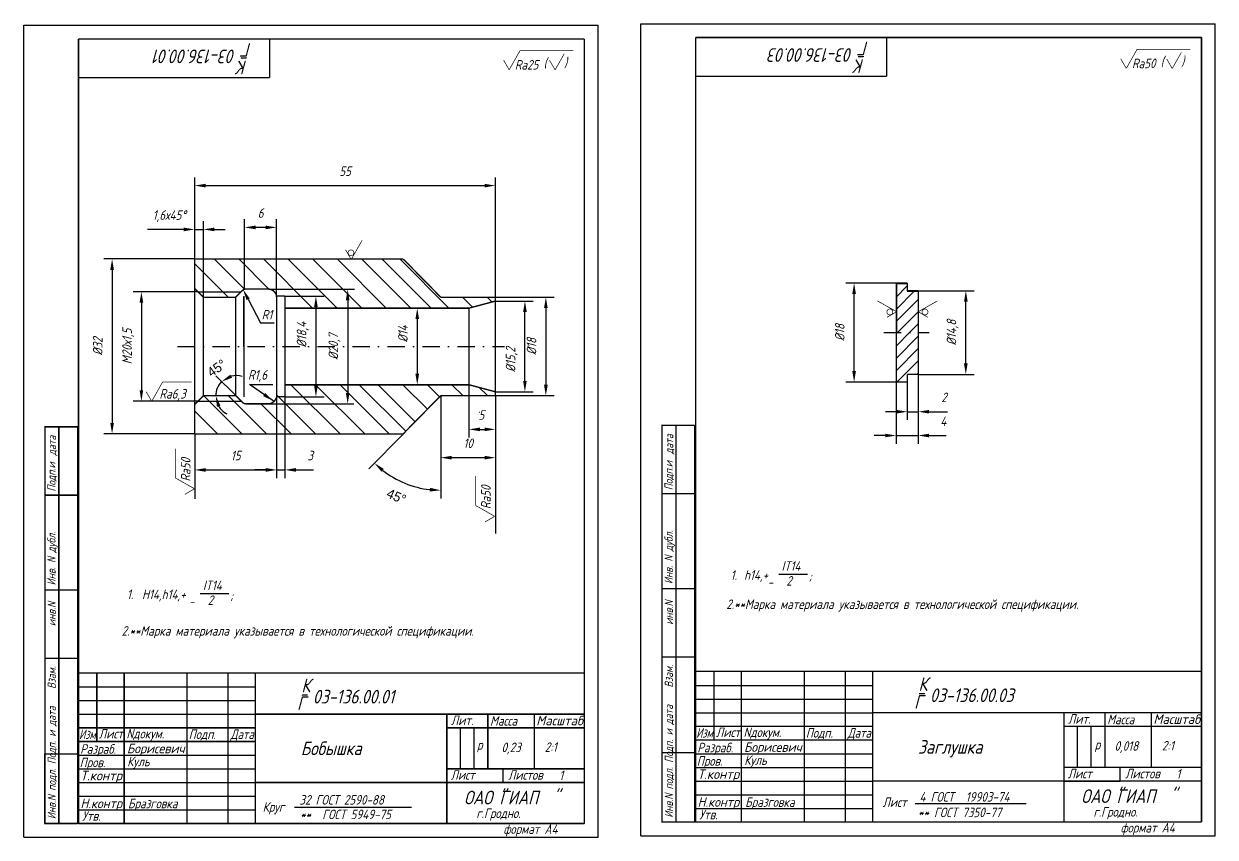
# Model space of a CAD drawing. Extents: x 998 to 2087, y 759 to 1353.
# Drawn here: x 1651.5 to 2087.2, y 759.2 to 1056.7 of the extents above; entities that cross this region are included whole.
import ezdxf
from ezdxf.enums import TextEntityAlignment as Align

# ---------------------------------------------------------------- set-up
doc = ezdxf.new("R2010")
doc.units = 0
doc.header["$LTSCALE"] = 0.5
doc.header["$MEASUREMENT"] = 0
doc.linetypes.add('DASHDOT', pattern=[25.4, 12.7, -6.35, 0, -6.35])
doc.layers.get('0').update_dxf_attribs({"linetype": 'CONTINUOUS'})
doc.layers.get('DEFPOINTS').update_dxf_attribs({"linetype": 'CONTINUOUS'})
doc.styles.add('ROMANC', font='ROMANC.shx', dxfattribs={"width": 0.8, "oblique": 15, "height": 3.5})
doc.dimstyles.get("Standard").update_dxf_attribs({"dimtxt": 0.18, "dimasz": 0.18, "dimexe": 0.18, "dimexo": 0.0625, "dimgap": 0.09, "dimtad": 0, "dimtih": 1, "dimtoh": 1, "dimdec": 4, "dimzin": 0, "dimtxsty": 'STANDARD', "dimcen": 0.09, "dimazin": 3, "dimtfac": 1, "dimtdec": 4, "dimtofl": 0, "dimtmove": 0, "dimatfit": 3, "dimtolj": 1, "dimtzin": 0})

# ---------------------------------------------------------------- blocks, each defined once
blk = doc.blocks.new('*X29')
at = {"color": 0}
for p, q in [((1789.36, 644.38), (1789.67, 644.69)), ((1789.36, 639.89), (1793.36, 643.89)), ((1789.36, 635.4), (1795.85, 641.89)), ((1789.36, 630.91), (1797.36, 638.91)), ((1789.74, 626.8), (1797.36, 634.42)), ((1794.23, 626.8), (1797.36, 629.93)), ((1789.36, 626.42), (1789.74, 626.8)), ((1789.36, 621.93), (1794.23, 626.8)), ((1789.36, 617.44), (1797.36, 625.44)), ((1789.36, 612.95), (1797.36, 620.95)), ((1789.59, 608.69), (1797.36, 616.46)), ((1796.88, 611.49), (1797.36, 611.97))]:
    blk.add_line(p, q, dxfattribs=at)
blk = doc.blocks.new('*D15')
at = {"color": 0, "linetype": 'BYBLOCK'}
for p, q in [((756.66, 982.33), (733.03, 982.33)), ((736.03, 978.33), (736.03, 946.33)), ((756.65, 942.33), (733.03, 942.33))]:
    blk.add_line(p, q, dxfattribs=at)
for points in [[(735.36, 978.33), (736.69, 978.33), (736.03, 982.33)], [(735.36, 946.33), (736.69, 946.33), (736.03, 942.33)]]:
    blk.add_solid(points, dxfattribs=at)
at = {"layer": 'DEFPOINTS', "color": 0, "linetype": 'BYBLOCK'}
for p in [(756.72, 982.33), (736.03, 942.33), (756.71, 942.33)]:
    blk.add_point(p, dxfattribs=at)
at = {"color": 0, "linetype": 'BYBLOCK', "style": 'ROMANC', "oblique": 15, "width": 0.8}
blk.add_text('М20х1,5', height=3.5, rotation=90, dxfattribs=at).set_placement((732.53, 962.33), align=Align.CENTER)
blk = doc.blocks.new('*D13')
at = {"color": 0, "linetype": 'BYBLOCK'}
for p, q in [((780.65, 981.12), (794.93, 981.12)), ((791.93, 977.12), (791.93, 948.32)), ((780.65, 944.32), (794.93, 944.32))]:
    blk.add_line(p, q, dxfattribs=at)
for points in [[(791.27, 977.12), (792.6, 977.12), (791.93, 981.12)], [(791.27, 948.32), (792.6, 948.32), (791.93, 944.32)]]:
    blk.add_solid(points, dxfattribs=at)
at = {"layer": 'DEFPOINTS', "color": 0, "linetype": 'BYBLOCK'}
for p in [(780.59, 981.12), (780.59, 944.32), (791.93, 944.32)]:
    blk.add_point(p, dxfattribs=at)
at = {"color": 0, "linetype": 'BYBLOCK', "style": 'ROMANC', "oblique": 15, "width": 0.8}
blk.add_text('%%c18,4', height=3.5, rotation=90, dxfattribs=at).set_placement((788.43, 967.03), align=Align.CENTER)
blk = doc.blocks.new('*D37')
at = {"color": 0, "linetype": 'BYBLOCK'}
for p, q in [((1824.04, 956.66), (1845.41, 956.66)), ((1842.41, 952.66), (1842.41, 924.66)), ((1824.04, 920.66), (1845.41, 920.66))]:
    blk.add_line(p, q, dxfattribs=at)
for points in [[(1841.74, 952.66), (1843.08, 952.66), (1842.41, 956.66)], [(1841.74, 924.66), (1843.08, 924.66), (1842.41, 920.66)]]:
    blk.add_solid(points, dxfattribs=at)
at = {"layer": 'DEFPOINTS', "color": 0, "linetype": 'BYBLOCK'}
for p in [(1823.98, 956.66), (1823.98, 920.66), (1842.41, 920.66)]:
    blk.add_point(p, dxfattribs=at)
at = {"color": 0, "linetype": 'BYBLOCK', "style": 'ROMANC', "oblique": 15, "width": 0.8}
blk.add_text('%%C18', height=3.5, rotation=90, dxfattribs=at).set_placement((1838.91, 938.66), align=Align.CENTER)
blk = doc.blocks.new('*D14')
at = {"color": 0, "linetype": 'BYBLOCK'}
for p, q in [((755.45, 994.33), (722.31, 994.33)), ((725.31, 990.33), (725.31, 934.33)), ((755.45, 930.33), (722.31, 930.33))]:
    blk.add_line(p, q, dxfattribs=at)
for points in [[(724.64, 990.33), (725.97, 990.33), (725.31, 994.33)], [(724.64, 934.33), (725.97, 934.33), (725.31, 930.33)]]:
    blk.add_solid(points, dxfattribs=at)
at = {"layer": 'DEFPOINTS', "color": 0, "linetype": 'BYBLOCK'}
for p in [(755.51, 994.33), (725.31, 930.33), (755.51, 930.33)]:
    blk.add_point(p, dxfattribs=at)
at = {"color": 0, "linetype": 'BYBLOCK', "style": 'ROMANC', "oblique": 15, "width": 0.8}
blk.add_text('%%c32', height=3.5, rotation=90, dxfattribs=at).set_placement((721.81, 962.33), align=Align.CENTER)
blk = doc.blocks.new('*D12')
at = {"color": 0, "linetype": 'BYBLOCK'}
for p, q in [((777.57, 944.26), (777.57, 914.57)), ((780.59, 944.26), (780.59, 914.57)), ((773.57, 917.57), (769.57, 917.57)), ((777.57, 917.57), (780.59, 917.57)), ((784.59, 917.57), (788.59, 917.57)), ((788.59, 917.57), (791.04, 917.57))]:
    blk.add_line(p, q, dxfattribs=at)
for points in [[(773.57, 918.23), (773.57, 916.9), (777.57, 917.57)], [(784.59, 918.23), (784.59, 916.9), (780.59, 917.57)]]:
    blk.add_solid(points, dxfattribs=at)
at = {"layer": 'DEFPOINTS', "color": 0, "linetype": 'BYBLOCK'}
for p in [(777.57, 944.32), (780.59, 944.32), (780.59, 917.57)]:
    blk.add_point(p, dxfattribs=at)
at = {"color": 0, "linetype": 'BYBLOCK', "style": 'ROMANC', "oblique": 15, "width": 0.8}
blk.add_text('3', height=3.5, dxfattribs=at).set_placement((789.86, 921.07), align=Align.CENTER)
blk = doc.blocks.new('*D44')
at = {"color": 0}
blk.add_line((1728.98, 920.66), (1721.7, 927.94), dxfattribs=at)
for start, end in [(135, 180), (71.8873, 103.4436), (211.5564, 243.1127)]:
    blk.add_arc((1729.02, 920.62), 7.36, start, end, dxfattribs=at)
for points in [[(1727.64, 927.19), (1726.99, 928.35), (1723.82, 925.82)], [(1722.11, 916.59), (1723.4, 916.95), (1721.67, 920.62)]]:
    blk.add_solid(points, dxfattribs=at)
at = {"layer": 'DEFPOINTS', "color": 0}
for p in [(1717.22, 920.62), (1721.92, 922.52), (1729.02, 920.62), (1729.02, 920.62), (1731.44, 918.2)]:
    blk.add_point(p, dxfattribs=at)
at = {"color": 0, "insert": (1722.02, 930.72), "char_height": 3.5, "attachment_point": 5, "rotation": 34.7246}
blk.add_mtext('\\A1;45°', dxfattribs=at)
blk = doc.blocks.new('*D34')
at = {"color": 0, "linetype": 'BYBLOCK'}
for p, q in [((1248.55, 601.73), (1248.55, 617.69)), ((1252.55, 614.69), (1354.55, 614.69)), ((1358.55, 605.93), (1358.55, 617.69))]:
    blk.add_line(p, q, dxfattribs=at)
for points in [[(1252.55, 615.36), (1252.55, 614.03), (1248.55, 614.69)], [(1354.55, 615.36), (1354.55, 614.03), (1358.55, 614.69)]]:
    blk.add_solid(points, dxfattribs=at)
at = {"layer": 'DEFPOINTS', "color": 0, "linetype": 'BYBLOCK'}
for p in [(1358.55, 614.69), (1358.55, 605.87), (1248.55, 601.66)]:
    blk.add_point(p, dxfattribs=at)
at = {"color": 0, "linetype": 'BYBLOCK', "style": 'ROMANC', "oblique": 15, "width": 0.8}
blk.add_text('55', height=3.5, dxfattribs=at).set_placement((1303.55, 618.19), align=Align.CENTER)
blk = doc.blocks.new('*D10')
at = {"color": 0, "linetype": 'BYBLOCK'}
for p, q in [((1111, 553), (1111, 566.74)), ((1114.2, 539), (1114.2, 566.74)), ((1107, 563.74), (1103, 563.74)), ((1111, 563.74), (1114.2, 563.74)), ((1118.2, 563.74), (1122.2, 563.74))]:
    blk.add_line(p, q, dxfattribs=at)
for points in [[(1107, 564.4), (1107, 563.07), (1111, 563.74)], [(1118.2, 564.4), (1118.2, 563.07), (1114.2, 563.74)]]:
    blk.add_solid(points, dxfattribs=at)
at = {"layer": 'DEFPOINTS', "color": 0, "linetype": 'BYBLOCK'}
for p in [(1114.2, 563.74), (1111, 552.94), (1114.2, 538.94)]:
    blk.add_point(p, dxfattribs=at)
at = {"color": 0, "linetype": 'BYBLOCK', "style": 'ROMANC', "oblique": 15, "width": 0.8}
blk.add_text('1,6х45%%d', height=3.5, dxfattribs=at).set_placement((1101.7, 567.24), align=Align.CENTER)
blk = doc.blocks.new('*D11')
at = {"color": 0, "linetype": 'BYBLOCK'}
for p, q in [((1155.25, 541.91), (1155.25, 567.54)), ((1166.98, 539.17), (1166.98, 567.54)), ((1162.98, 564.54), (1159.25, 564.54))]:
    blk.add_line(p, q, dxfattribs=at)
for points in [[(1159.25, 565.2), (1159.25, 563.87), (1155.25, 564.54)], [(1162.98, 565.2), (1162.98, 563.87), (1166.98, 564.54)]]:
    blk.add_solid(points, dxfattribs=at)
at = {"layer": 'DEFPOINTS', "color": 0, "linetype": 'BYBLOCK'}
for p in [(1155.25, 564.54), (1155.25, 541.85), (1166.98, 539.11)]:
    blk.add_point(p, dxfattribs=at)
at = {"color": 0, "linetype": 'BYBLOCK', "style": 'ROMANC', "oblique": 15, "width": 0.8}
blk.add_text('6', height=3.5, dxfattribs=at).set_placement((1161.11, 568.04), align=Align.CENTER)
blk = doc.blocks.new('*D30')
at = {"color": 0, "linetype": 'BYBLOCK'}
for p, q in [((1789.3, 644.91), (1770.92, 644.91)), ((1773.92, 612.69), (1773.92, 640.91)), ((1789.3, 608.69), (1770.92, 608.69))]:
    blk.add_line(p, q, dxfattribs=at)
for points in [[(1773.25, 640.91), (1774.58, 640.91), (1773.92, 644.91)], [(1773.25, 612.69), (1774.58, 612.69), (1773.92, 608.69)]]:
    blk.add_solid(points, dxfattribs=at)
at = {"layer": 'DEFPOINTS', "color": 0, "linetype": 'BYBLOCK'}
for p in [(1773.92, 644.91), (1789.36, 644.91), (1789.36, 608.69)]:
    blk.add_point(p, dxfattribs=at)
at = {"color": 0, "linetype": 'BYBLOCK', "style": 'ROMANC', "oblique": 15, "width": 0.8}
blk.add_text('%%C18', height=3.5, rotation=90, dxfattribs=at).set_placement((1770.42, 626.8), align=Align.CENTER)
blk = doc.blocks.new('*D32')
at = {"color": 0, "linetype": 'BYBLOCK'}
for p, q in [((1797.36, 611.91), (1797.36, 594.84)), ((1793.36, 608.63), (1793.36, 594.84)), ((1789.36, 597.84), (1785.36, 597.84)), ((1793.36, 597.84), (1797.36, 597.84)), ((1801.36, 597.84), (1805.36, 597.84)), ((1805.36, 597.84), (1808.08, 597.84))]:
    blk.add_line(p, q, dxfattribs=at)
for points in [[(1789.36, 598.51), (1789.36, 597.18), (1793.36, 597.84)], [(1801.36, 598.51), (1801.36, 597.18), (1797.36, 597.84)]]:
    blk.add_solid(points, dxfattribs=at)
at = {"layer": 'DEFPOINTS', "color": 0, "linetype": 'BYBLOCK'}
for p in [(1797.36, 611.97), (1793.36, 608.69), (1797.36, 597.84)]:
    blk.add_point(p, dxfattribs=at)
at = {"color": 0, "linetype": 'BYBLOCK', "style": 'ROMANC', "oblique": 15, "width": 0.8}
blk.add_text('2', height=3.5, dxfattribs=at).set_placement((1806.77, 601.34), align=Align.CENTER)
blk = doc.blocks.new('*D31')
at = {"color": 0, "linetype": 'BYBLOCK'}
for p, q in [((1797.36, 611.43), (1797.36, 586.14)), ((1789.3, 608.63), (1789.3, 586.14)), ((1785.3, 589.14), (1781.3, 589.14)), ((1789.3, 589.14), (1797.36, 589.14)), ((1801.36, 589.14), (1805.36, 589.14)), ((1805.36, 589.14), (1807.59, 589.14))]:
    blk.add_line(p, q, dxfattribs=at)
for points in [[(1785.3, 589.8), (1785.3, 588.47), (1789.3, 589.14)], [(1801.36, 589.8), (1801.36, 588.47), (1797.36, 589.14)]]:
    blk.add_solid(points, dxfattribs=at)
at = {"layer": 'DEFPOINTS', "color": 0, "linetype": 'BYBLOCK'}
for p in [(1797.36, 611.49), (1789.3, 608.69), (1797.36, 589.14)]:
    blk.add_point(p, dxfattribs=at)
at = {"color": 0, "linetype": 'BYBLOCK', "style": 'ROMANC', "oblique": 15, "width": 0.8}
blk.add_text('4', height=3.5, dxfattribs=at).set_placement((1806.52, 592.64), align=Align.CENTER)
blk = doc.blocks.new('*D45')
at = {"color": 0}
for p, q in [((1790.17, 906.62), (1777.61, 893.84)), ((1803.98, 892.4), (1803.98, 883.05))]:
    blk.add_line(p, q, dxfattribs=at)
blk.add_arc((1803.98, 920.66), 34.61, 232.1204, 263.375, dxfattribs=at)
for points in [[(1782.29, 892.84), (1783.16, 893.84), (1779.71, 895.98)], [(1800.02, 886.94), (1799.95, 885.61), (1803.98, 886.05)]]:
    blk.add_solid(points, dxfattribs=at)
at = {"layer": 'DEFPOINTS', "color": 0}
for p in [(1803.98, 920.66), (1803.98, 920.66), (1790.22, 906.66), (1803.98, 892.46), (1795.11, 887.2)]:
    blk.add_point(p, dxfattribs=at)
at = {"color": 0, "insert": (1787.74, 883.8), "char_height": 3.5, "attachment_point": 5, "rotation": 336.2354}
blk.add_mtext('\\A1;45%%d', dxfattribs=at)
blk = doc.blocks.new('*D39')
at = {"color": 0, "linetype": 'BYBLOCK'}
for p, q in [((1824.04, 955.26), (1837.76, 955.26)), ((1834.76, 926.06), (1834.76, 951.26)), ((1824.04, 922.06), (1837.76, 922.06))]:
    blk.add_line(p, q, dxfattribs=at)
for points in [[(1834.09, 951.26), (1835.42, 951.26), (1834.76, 955.26)], [(1834.09, 926.06), (1835.42, 926.06), (1834.76, 922.06)]]:
    blk.add_solid(points, dxfattribs=at)
at = {"layer": 'DEFPOINTS', "color": 0, "linetype": 'BYBLOCK'}
for p in [(1823.98, 955.26), (1834.76, 955.26), (1823.98, 922.06)]:
    blk.add_point(p, dxfattribs=at)
at = {"color": 0, "linetype": 'BYBLOCK', "style": 'ROMANC', "oblique": 15, "width": 0.8}
blk.add_text('%%c15,2', height=3.5, rotation=90, dxfattribs=at).set_placement((1831.26, 933.82), align=Align.CENTER)
blk = doc.blocks.new('*D41')
at = {"color": 0, "linetype": 'BYBLOCK'}
for p, q in [((1814.27, 924.6), (1814.27, 905.32)), ((1823.98, 920.6), (1823.98, 905.32)), ((1818.27, 908.32), (1819.98, 908.32))]:
    blk.add_line(p, q, dxfattribs=at)
for points in [[(1818.27, 908.99), (1818.27, 907.66), (1814.27, 908.32)], [(1819.98, 908.99), (1819.98, 907.66), (1823.98, 908.32)]]:
    blk.add_solid(points, dxfattribs=at)
at = {"layer": 'DEFPOINTS', "color": 0, "linetype": 'BYBLOCK'}
for p in [(1814.27, 924.66), (1823.98, 920.66), (1823.98, 908.32)]:
    blk.add_point(p, dxfattribs=at)
at = {"color": 0, "linetype": 'BYBLOCK', "style": 'ROMANC', "oblique": 15, "width": 0.8}
blk.add_text('5', height=3.5, dxfattribs=at).set_placement((1818.81, 911.82), align=Align.CENTER)

msp = doc.modelspace()

# ---------------------------------------------------------------- linework, layer by layer
for p, q in [((1651.49146, 759.15744), (1651.49146, 1056.15744)), ((1651.49146, 1056.15744), (1861.49146, 1056.15744)), ((1861.49146, 759.15744), (1861.49146, 1056.15744)), ((1877.19191, 759.66782), (1877.19191, 1056.66782)), ((1877.19191, 1056.66782), (2087.19191, 1056.66782)), ((2087.19191, 759.66782), (2087.19191, 1056.66782)), ((1671.49146, 1051.15744), (1671.49146, 1036.95744)), ((1897.19191, 1051.66782), (1897.19191, 1037.46782)), ((1823.97697, 956.66114), (1823.97697, 988.66475)), ((1705.97697, 981.46114), (1696.67697, 981.46114)), ((1715.17697, 958.66114), (1730.97697, 958.66114)), ((1741.14542, 959.63986), (1772.37823, 959.63986)), ((1970.59248, 961.62638), (1974.59248, 961.62638)), ((1970.59248, 961.62638), (1970.59248, 943.62638)), ((1974.59248, 961.62638), (1974.59248, 958.82638)), ((1974.59248, 958.82638), (1978.59248, 958.82638)), ((1978.59248, 958.82638), (1978.59248, 943.62638)), ((1731.97697, 938.66114), (1731.97697, 956.86114)), ((1733.53018, 955.91634), (1738.05511, 947.26114)), ((1738.05511, 947.26114), (1742.97697, 947.26114)), ((1742.97697, 947.26114), (1743.07697, 947.26114)), ((1731.97697, 938.66114), (1731.97697, 920.46114)), ((1733.97697, 924.76114), (1742.17697, 924.76114)), ((1742.98726, 918.54714), (1733.97697, 924.76114)), ((1742.17697, 924.76114), (1742.57697, 924.76114)), ((1715.17697, 918.66114), (1730.97697, 918.66114)), ((1740.77697, 917.66114), (1772.2366, 917.66114)), ((1823.97697, 892.46114), (1823.97697, 870.29069)), ((1927.55952, 855.36184), (1938.05078, 855.36184)), ((1659.19146, 849.65744), (1671.69146, 849.65744)), ((1884.89191, 850.16782), (1897.39191, 850.16782)), ((1715.94043, 848.28088), (1726.43169, 848.28088)), ((1659.19146, 824.65744), (1671.19146, 824.65744)), ((1884.89191, 825.16782), (1896.89191, 825.16782)), ((1671.19146, 819.25744), (1671.19146, 813.55744)), ((1896.89191, 819.76782), (1896.89191, 814.06782)), ((1671.19146, 814.15744), (1736.19146, 814.15744)), ((1896.89191, 814.66782), (1961.89191, 814.66782)), ((1671.19146, 809.15744), (1736.19146, 809.15744)), ((1896.89191, 809.66782), (1961.89191, 809.66782)), ((1671.19146, 804.15744), (1736.19146, 804.15744)), ((1896.89191, 804.66782), (1961.89191, 804.66782)), ((1811.19146, 784.15744), (1811.19146, 799.15744)), ((1816.19146, 784.15744), (1816.19146, 799.15744)), ((2036.89191, 784.66782), (2036.89191, 799.66782)), ((2041.89191, 784.66782), (2041.89191, 799.66782)), ((1659.19146, 764.15744), (1659.19146, 789.65744)), ((1659.19146, 789.65744), (1671.19146, 789.65744)), ((1671.19146, 789.15744), (1736.19146, 789.15744)), ((1884.89191, 790.16782), (1896.89191, 790.16782)), ((1884.89191, 764.66782), (1884.89191, 790.16782)), ((1896.89191, 789.66782), (1961.89191, 789.66782)), ((1896.89191, 784.66782), (1961.89191, 784.66782)), ((1671.19146, 784.15744), (1736.19146, 784.15744)), ((1671.19146, 779.15744), (1736.19146, 779.15744)), ((1806.19146, 779.15744), (1826.69146, 779.15744)), ((1896.89191, 779.66782), (1961.89191, 779.66782)), ((2031.89191, 779.66782), (2052.39191, 779.66782)), ((1671.19146, 774.15744), (1736.19146, 774.15744)), ((1896.89191, 774.66782), (1961.89191, 774.66782)), ((1977.45475, 771.44082), (2018.10638, 771.44082)), ((1671.19146, 769.15744), (1736.19146, 769.15744)), ((1671.19146, 764.15744), (1671.19146, 769.15744)), ((1750.43146, 770.12154), (1793.25159, 770.12154)), ((1896.89191, 769.66782), (1961.89191, 769.66782)), ((1896.89191, 764.66782), (1896.89191, 769.66782)), ((1856.49146, 764.15744), (1671.19146, 764.15744)), ((2082.19191, 764.66782), (1896.89191, 764.66782)), ((1651.49146, 759.15744), (1861.49146, 759.15744)), ((1877.19191, 759.66782), (2087.19191, 759.66782))]:
    msp.add_line(p, q)
at = {"color": 0}
for p, q in [((1726.16363, 956.66114), (1713.97697, 968.8478)), ((1732.2288, 959.57622), (1721.14388, 970.66114)), ((1741.14542, 959.63986), (1730.12414, 970.66114)), ((1757.1044, 952.66114), (1739.1044, 970.66114)), ((1766.08465, 952.66114), (1748.08465, 970.66114)), ((1775.06491, 952.66114), (1757.06491, 970.66114)), ((1784.04516, 952.66114), (1766.04516, 970.66114)), ((1793.02542, 952.66114), (1775.02542, 970.66114)), ((1800.47735, 952.66114), (1782.47735, 970.66114)), ((1806.98593, 952.66114), (1788.98593, 970.66114)), ((1715.18337, 958.66114), (1713.97697, 959.86754)), ((1744.12414, 956.66114), (1743.95568, 956.82959)), ((1744.12414, 956.66114), (1743.95568, 956.82959)), ((1815.60851, 953.01882), (1811.96619, 956.66114)), ((1822.69101, 954.91657), (1820.94644, 956.66114)), ((1767.18337, 906.66114), (1749.18337, 924.66114)), ((1776.16363, 906.66114), (1758.16363, 924.66114)), ((1785.06504, 906.73998), (1767.14388, 924.66114)), ((1791.16689, 907.62763), (1774.13339, 924.66114)), ((1794.62226, 911.14327), (1781.1044, 924.66114)), ((1799.07357, 915.67222), (1790.08465, 924.66114)), ((1803.52488, 920.20117), (1799.06491, 924.66114)), ((1812.04516, 920.66114), (1808.04516, 924.66114)), ((1731.26235, 906.66114), (1717.26235, 920.66114)), ((1740.2426, 906.66114), (1726.2426, 920.66114)), ((1744.12414, 920.66114), (1743.95568, 920.49268)), ((1744.12414, 920.66114), (1743.95568, 920.49268)), ((1758.20311, 906.66114), (1744.20311, 920.66114)), ((1821.02542, 920.66114), (1818.03264, 923.65392)), ((1749.22286, 906.66114), (1738.22286, 917.66114)), ((1722.28209, 906.66114), (1713.97697, 914.96626))]:
    msp.add_line(p, q, dxfattribs=at)
at = {"color": 0, "linetype": 'BYBLOCK'}
for p, q in [((1978.65498, 959.04794), (1998.99639, 959.04794)), ((1769.92788, 955.5089), (1769.92788, 921.66114)), ((1995.99639, 932.42638), (1995.99639, 955.04794)), ((1814.27364, 952.66114), (1792.37693, 952.66114)), ((1795.37693, 948.66114), (1795.37693, 928.66114)), ((1978.65498, 928.42638), (1998.99639, 928.42638)), ((1814.27364, 924.66114), (1792.37693, 924.66114)), ((1743.95568, 920.43018), (1743.95568, 890.48841)), ((1803.97697, 920.66114), (1803.97697, 892.46114)), ((1823.97697, 920.66114), (1823.97697, 892.46114)), ((1818.05413, 914.66114), (1818.07982, 914.66114)), ((1713.97697, 906.59864), (1713.97697, 882.89729)), ((1807.97697, 897.97887), (1819.97697, 897.97887)), ((1717.97697, 893.48841), (1739.95568, 893.48841))]:
    msp.add_line(p, q, dxfattribs=at)
at = {"linetype": 'DASHDOT'}
for p, q in [((1965.99135, 943.73716), (1982.57165, 943.73716)), ((1707.67697, 938.66114), (1827.31373, 938.66114))]:
    msp.add_line(p, q, dxfattribs=at)
at = {"linetype": 'CONTINUOUS'}
msp.add_line((1746.97697, 924.66114), (1814.27364, 924.66114), dxfattribs=at)
for points, const_width in [([(1671.49146, 764.15744), (1671.49146, 1051.15744)], 0.5), ([(1741.39146, 1051.15744), (1671.49146, 1051.15744)], 0.5), ([(1671.49146, 1051.15744), (1856.49146, 1051.15744)], 0.5), ([(1741.39146, 1036.95744), (1741.39146, 1051.15744)], 0.5), ([(1856.49146, 764.15744), (1856.49146, 1051.15744)], 0.5), ([(1897.19191, 764.66782), (1897.19191, 1051.66782)], 0.5), ([(1897.19191, 1051.66782), (2082.19191, 1051.66782)], 0.5), ([(1967.09191, 1051.66782), (1897.19191, 1051.66782)], 0.5), ([(1967.09191, 1037.46782), (1967.09191, 1051.66782)], 0.5), ([(2082.19191, 764.66782), (2082.19191, 1051.66782)], 0.5), ([(1828.98894, 1039.86112), (1832.96176, 1046.86112)], 0.25), ([(1832.96176, 1046.86112), (1852.44925, 1046.86112)], 0.25), ([(1845.78808, 1039.8138), (1849.1273, 1045.69741)], 0.25), ([(2054.68939, 1040.3715), (2058.66221, 1047.3715)], 0.25), ([(2058.66221, 1047.3715), (2078.1497, 1047.3715)], 0.25), ([(2071.48853, 1040.32419), (2074.82775, 1046.20779)], 0.25), ([(1826.95531, 1043.36112), (1828.98894, 1039.86112)], 0.25), ([(1843.75445, 1043.3138), (1845.78808, 1039.8138)], 0.25), ([(2052.65576, 1043.8715), (2054.68939, 1040.3715)], 0.25), ([(2069.4549, 1043.82419), (2071.48853, 1040.32419)], 0.25), ([(1671.49146, 1036.95744), (1741.39146, 1036.95744)], 0.5), ([(1897.19191, 1037.46782), (1967.09191, 1037.46782)], 0.5), ([(1771.22145, 970.46114), (1775.19428, 977.46114)], 0.25), ([(1769.18782, 973.96114), (1771.22145, 970.46114)], 0.25), ([(1713.97697, 970.66114), (1781.91148, 970.66114)], 0.5), ([(1713.97697, 938.66114), (1713.97697, 970.66114)], 0.5), ([(1781.91148, 970.66114), (1790.21697, 970.66114)], 0.5), ([(1803.97697, 956.66114), (1790.21697, 970.66114)], 0.5), ([(1717.17697, 956.66114), (1713.97697, 959.86114)], 0.5), ([(1731.39118, 959.07535), (1728.97697, 956.66114)], 0.5), ([(1732.80539, 959.66114), (1740.77697, 959.66114)], 0.5), ([(1970.59248, 961.84794), (1970.59248, 943.84794)], 0.5), ([(1970.59248, 961.84794), (1974.59248, 961.84794)], 0.5), ([(1974.59248, 961.84794), (1974.59248, 959.04794)], 0.5), ([(1974.59248, 959.04794), (1978.59248, 959.04794)], 0.5), ([(1978.59248, 959.04794), (1978.59248, 943.84794)], 0.5), ([(1717.17697, 938.66114), (1717.17697, 956.66114)], 0.5), ([(1717.17697, 956.66114), (1728.97697, 956.66114)], 0.5), ([(1728.97697, 956.66114), (1728.97697, 938.66114)], 0.5), ([(1731.97697, 938.66114), (1731.97697, 957.16114)], 0.5), ([(1743.97697, 938.66114), (1743.97697, 956.46114)], 0.5), ([(1746.97697, 938.66114), (1746.97697, 957.06114)], 0.5), ([(1823.97697, 956.66114), (1803.97697, 956.66114)], 0.5), ([(1823.97697, 955.26114), (1814.27364, 952.66114)], 0.5), ([(1823.97697, 956.66114), (1823.97697, 938.66114)], 0.5), ([(1970.67394, 951.346), (1963.67394, 955.31883)], 0.25), ([(1978.6115, 951.346), (1985.6115, 955.31883)], 0.25), ([(1814.27364, 924.66114), (1814.27364, 952.66114)], 0.5), ([(1967.17394, 949.31237), (1970.67394, 951.346)], 0.25), ([(1982.1115, 949.31237), (1978.6115, 951.346)], 0.25), ([(1970.59248, 925.62638), (1970.59248, 943.62638)], 0.5), ([(1978.59248, 928.42638), (1978.59248, 943.62638)], 0.5), ([(1713.97697, 938.66114), (1713.97697, 906.66114)], 0.5), ([(1717.17697, 938.66114), (1717.17697, 920.66114)], 0.5), ([(1728.97697, 920.66114), (1728.97697, 938.66114)], 0.5), ([(1731.97697, 938.66114), (1731.97697, 920.16114)], 0.5), ([(1743.97697, 938.66114), (1743.97697, 920.86114)], 0.5), ([(1746.97697, 938.66114), (1746.97697, 920.26114)], 0.5), ([(1823.97697, 920.66114), (1823.97697, 938.66114)], 0.5), ([(1974.59248, 925.62638), (1974.59248, 928.42638)], 0.5), ([(1974.59248, 928.42638), (1978.59248, 928.42638)], 0.5), ([(1698.26468, 918.61684), (1702.23751, 925.61684)], 0.25), ([(1702.23751, 925.61684), (1712.91413, 925.61684)], 0.25), ([(1823.97697, 922.06114), (1814.27364, 924.66114)], 0.5), ([(1970.59248, 925.62638), (1974.59248, 925.62638)], 0.5), ([(1696.23105, 922.11684), (1698.26468, 918.61684)], 0.25), ([(1717.17697, 920.66114), (1713.97697, 917.46114)], 0.5), ([(1717.17697, 920.66114), (1728.97697, 920.66114)], 0.5), ([(1731.39118, 918.24692), (1728.97697, 920.66114)], 0.5), ([(1803.97697, 920.66114), (1790.21697, 906.66114)], 0.5), ([(1823.97697, 920.66114), (1803.97697, 920.66114)], 0.5), ([(1732.80539, 917.66114), (1740.77697, 917.66114)], 0.5), ([(1671.19146, 764.15744), (1659.19146, 764.15744), (1659.19146, 909.25744), (1671.19146, 909.25744)], 0.5), ([(1659.19146, 909.25744), (1664.29146, 909.25744), (1664.29146, 764.15744)], 0.5), ([(1671.19146, 909.25744), (1671.19146, 764.15744)], 0.5), ([(1713.97697, 906.66114), (1785.06504, 906.66114)], 0.5), ([(1785.06504, 906.66114), (1790.21697, 906.66114)], 0.5), ([(1884.89191, 909.76782), (1889.99191, 909.76782), (1889.99191, 764.66782)], 0.5), ([(1896.89191, 764.66782), (1884.89191, 764.66782), (1884.89191, 909.76782), (1896.89191, 909.76782)], 0.5), ([(1896.89191, 909.76782), (1896.89191, 764.66782)], 0.5), ([(1706.90687, 890.57138), (1706.90687, 901.32719)], 0.25), ([(1713.90687, 886.59855), (1706.90687, 890.57138)], 0.25), ([(1816.70567, 880.50043), (1816.70567, 891.25624)], 0.25), ([(1659.19146, 884.25744), (1670.99146, 884.25744)], 0.5), ([(1710.40687, 884.56492), (1713.90687, 886.59855)], 0.25), ([(1884.89191, 884.76782), (1896.69191, 884.76782)], 0.5), ([(1823.70567, 876.5276), (1816.70567, 880.50043)], 0.25), ([(1820.20567, 874.49397), (1823.70567, 876.5276)], 0.25), ([(1671.19146, 764.15744), (1671.19146, 819.25744)], 0.5), ([(1671.19146, 819.25744), (1856.49146, 819.25744)], 0.5), ([(1678.19146, 794.15744), (1678.19146, 819.25744)], 0.5), ([(1688.19146, 764.15744), (1688.19146, 819.25744)], 0.5), ([(1711.19146, 764.15744), (1711.19146, 819.25744)], 0.5), ([(1726.19146, 764.15744), (1726.19146, 819.25744)], 0.5), ([(1736.19146, 764.15744), (1736.19146, 819.25744)], 0.5), ([(1896.89191, 764.66782), (1896.89191, 819.76782)], 0.5), ([(1896.89191, 819.76782), (2082.19191, 819.76782)], 0.5), ([(1903.89191, 794.66782), (1903.89191, 819.76782)], 0.5), ([(1913.89191, 764.66782), (1913.89191, 819.76782)], 0.5), ([(1936.89191, 764.66782), (1936.89191, 819.76782)], 0.5), ([(1951.89191, 764.66782), (1951.89191, 819.76782)], 0.5), ([(1961.89191, 764.66782), (1961.89191, 819.76782)], 0.5), ([(1736.19146, 804.15744), (1856.49146, 804.15744)], 0.5), ([(1806.19146, 764.15744), (1806.19146, 804.15744)], 0.5), ([(1821.19146, 784.15744), (1821.19146, 804.15744)], 0.5), ([(1838.19146, 784.15744), (1838.19146, 804.15744)], 0.5), ([(1961.89191, 804.66782), (2082.19191, 804.66782)], 0.5), ([(2031.89191, 764.66782), (2031.89191, 804.66782)], 0.5), ([(2046.89191, 784.66782), (2046.89191, 804.66782)], 0.5), ([(2063.89191, 784.66782), (2063.89191, 804.66782)], 0.5), ([(1671.19146, 799.15744), (1736.19146, 799.15744)], 0.5), ([(1806.19146, 799.15744), (1856.49146, 799.15744)], 0.5), ([(1896.89191, 799.66782), (1961.89191, 799.66782)], 0.5), ([(2031.89191, 799.66782), (2082.19191, 799.66782)], 0.5), ([(1671.19146, 794.15744), (1736.19146, 794.15744)], 0.5), ([(1896.89191, 794.66782), (1961.89191, 794.66782)], 0.5), ([(1806.19146, 784.15744), (1856.49146, 784.15744)], 0.5), ([(1826.69146, 779.15744), (1826.69146, 784.05744)], 0.5), ([(2031.89191, 784.66782), (2082.19191, 784.66782)], 0.5), ([(2052.39191, 779.66782), (2052.39191, 784.56782)], 0.5), ([(1961.89191, 779.66782), (2082.19191, 779.66782)], 0.5), ([(1736.19146, 779.15744), (1856.49146, 779.15744)], 0.5), ([(1671.49146, 764.15744), (1856.49146, 764.15744)], 0.5), ([(1897.19191, 764.66782), (2082.19191, 764.66782)], 0.5)]:
    msp.add_lwpolyline(points, dxfattribs=dict(const_width=const_width))
for points, const_width in [([(1772.21169, 972.92469, 1), (1770.07777, 972.92469, 1)], 0.25), ([(1772.21169, 972.92469, -1), (1770.07777, 972.92469, -1)], 0.25), ([(1731.39118, 959.07535, -0.198912367), (1732.80539, 959.66114, -0.198912367)], 0.5), ([(1740.77697, 959.66114, -0.414213562), (1743.97697, 956.46114, -0.414213562)], 0.5), ([(1968.21039, 952.33624, 1), (1968.21039, 950.20232, 1)], 0.25), ([(1968.21039, 952.33624, -1), (1968.21039, 950.20232, -1)], 0.25), ([(1981.07505, 952.33624, 1), (1981.07505, 950.20232, 1)], 0.25), ([(1981.07505, 952.33624, -1), (1981.07505, 950.20232, -1)], 0.25), ([(1740.77697, 917.66114, 0.414213562), (1743.97697, 920.86114, 0.414213562)], 0.5), ([(1731.39118, 918.24692, 0.198912367), (1732.80539, 917.66114, 0.198912367)], 0.5)]:
    msp.add_lwpolyline(points, format="xyb", dxfattribs=dict(const_width=const_width))
at = {"linetype": 'CONTINUOUS', "const_width": 0.5}
for points in [[(1743.92021, 957.06114), (1746.97697, 957.06114)], [(1746.97697, 952.66114), (1814.27364, 952.66114)], [(1746.97697, 924.66114), (1814.27364, 924.66114)], [(1743.92021, 920.26114), (1746.97697, 920.26114)]]:
    msp.add_lwpolyline(points, dxfattribs=at)
for points in [[(1732.93938, 955.60747), (1734.12098, 956.22521), (1731.67697, 959.46114)], [(1739.76261, 921.58088), (1739.00563, 920.48326), (1742.67697, 918.76114)]]:
    msp.add_solid(points)
at = {"color": 0, "linetype": 'BYBLOCK'}
for points in [[(1769.26121, 955.5089), (1770.59455, 955.5089), (1769.92788, 959.5089)], [(1995.32972, 955.04794), (1996.66306, 955.04794), (1995.99639, 959.04794)], [(1794.71026, 948.66114), (1796.0436, 948.66114), (1795.37693, 952.66114)], [(1995.32972, 932.42638), (1996.66306, 932.42638), (1995.99639, 928.42638)], [(1794.71026, 928.66114), (1796.0436, 928.66114), (1795.37693, 924.66114)], [(1769.26121, 921.66114), (1770.59455, 921.66114), (1769.92788, 917.66114)], [(1807.97697, 898.64554), (1807.97697, 897.31221), (1803.97697, 897.97887)], [(1819.97697, 898.64554), (1819.97697, 897.31221), (1823.97697, 897.97887)], [(1717.97697, 894.15508), (1717.97697, 892.82175), (1713.97697, 893.48841)], [(1739.95568, 894.15508), (1739.95568, 892.82175), (1743.95568, 893.48841)]]:
    msp.add_solid(points, dxfattribs=at)
at = {"layer": 'DEFPOINTS', "color": 0, "linetype": 'BYBLOCK'}
for p in [(1732.04003, 959.5089), (1978.59248, 959.04794), (1995.99639, 959.04794), (1743.97697, 956.46114), (1823.97697, 956.66114), (1823.97697, 952.66114), (1978.59248, 928.42638), (1795.37693, 924.66114), (1823.97697, 924.66114), (1743.95568, 920.49268), (1743.97697, 920.86114), (1743.97697, 920.86114), (1743.97697, 920.86114), (1746.97697, 920.66114), (1823.97697, 920.66114), (1823.97697, 920.66114), (1823.97697, 920.66114), (1715.55719, 918.01033), (1732.80539, 917.66114), (1769.92788, 917.66114), (1817.99163, 914.66114), (1713.97697, 906.66114), (1713.97697, 906.66114), (1713.97697, 906.66114), (1823.77697, 909.17887), (1823.97697, 897.97887), (1743.95568, 893.48841)]:
    msp.add_point(p, dxfattribs=at)

# ---------------------------------------------------------------- block references
msp.add_blockref('*X29', (181.23014, 316.93883))

# ---------------------------------------------------------------- texts
at = {"style": 'ROMANC', "oblique": 15, "width": 0.8}
for s, height, rotation, p in [('Г ', 5, 180, (1960.49191, 1050.16782)), ('03-136.00.01', 5, 180, (1728.99146, 1047.25744)), ('Г ', 5, 180, (1734.79146, 1049.65744)), ('03-136.00.03', 5, 180, (1954.69191, 1047.76782)), ('К', 5, 180, (1733.19146, 1043.15744)), ('-', 5, 180, (1733.89146, 1046.15744)), ('К', 5, 180, (1958.89191, 1043.66782)), ('-', 5, 180, (1959.59191, 1046.66782)), ('R1,6', 3.5, 360, (1733.47697, 926.51114)), ('дата', 3, 90, (1888.99191, 899.26782)), ('дата', 3, 90, (1663.29146, 898.75744)), ('Rа50', 3.5, 90, (1712.43698, 889.23264)), ('Подп.и', 3, 90, (1663.09146, 885.55744)), ('Подп.и', 3, 90, (1888.79191, 886.06782)), ('Rа50', 3.5, 90, (1822.23578, 879.1617)), ('Инв. N дубл.    ', 3, 90, (1663.09146, 851.25744)), ('Инв. N дубл.    ', 3, 90, (1888.79191, 851.76782)), ('инв.N', 3, 90, (1663.19146, 836.35744)), ('инв.N', 3, 90, (1888.89191, 836.86782)), ('Инв.N подл. Подп. и дата    Взам. ', 3, 90, (1663.19146, 765.75744)), ('Инв.N подл. Подп. и дата    Взам. ', 3, 90, (1888.89191, 766.26782))]:
    msp.add_text(s, height=height, rotation=rotation, dxfattribs=at).set_placement(p)
for s, height, p in [('Rа25', 3.5, (1831.06431, 1039.93327)), ('(', 3.5, (1841.60294, 1040.64158)), (')', 3.5, (1849.0973, 1040.77545)), ('Rа50', 3.5, (2056.76476, 1040.44365)), ('(', 3.5, (2067.30339, 1041.15197)), (')', 3.5, (2074.79775, 1041.28583)), ('R1', 3.5, (1738.47697, 948.51114)), ('Rа6,3', 3.5, (1701.08835, 919.58634)), ('IT14', 3.5, (1928.60864, 856.585)), ('1.', 3.5, (1909.95086, 853.27106)), ('h14,+', 3.5, (1914.89983, 853.28187)), ('2', 3.5, (1930.35719, 851.16817)), (';', 3.5, (1938.57535, 852.91553)), ('1.', 3.5, (1689.19244, 846.2607)), ('H14,h14,+', 3.5, (1694.71555, 846.20091)), ('IT14', 3.5, (1716.98955, 849.50404)), ('-', 3.5, (1923.50259, 850.64243)), ('2', 3.5, (1718.7381, 844.08721)), (';', 3.5, (1726.95625, 845.83457)), ('2.**Марка материала указывается в технологической спецификации.', 3.5, (1908.38535, 842.61367)), ('-', 3.5, (1711.8835, 843.56147)), ('2.**Марка материала указывается в технологической спецификации.', 3.5, (1687.25744, 832.86461)), ('К', 5, (1752.99146, 812.15744)), ('К', 5, (1978.69191, 812.66782)), ('Г ', 5, (1751.39146, 805.65744)), ('-', 5, (1752.29146, 809.15744)), ('03-136.00.01', 5, (1757.19146, 808.05744)), ('Г ', 5, (1977.09191, 806.16782)), ('-', 5, (1977.99191, 809.66782)), ('03-136.00.03', 5, (1982.89191, 808.56782)), ('Лит.    ', 3.5, (1807.69146, 800.15744)), ('Масса', 3.5, (1821.99146, 799.95744)), ('Лит.    ', 3.5, (2033.39191, 800.66782)), ('Масса', 3.5, (2047.69191, 800.46782)), ('Nдокум.', 3.5, (1688.99146, 795.25744)), ('Подп.', 3.5, (1711.79146, 795.05744)), ('Nдокум.', 3.5, (1914.69191, 795.76782)), ('Подп.', 3.5, (1937.49191, 795.56782)), ('Разраб.  ', 3.5, (1672.09146, 789.65744)), ('Бобышка', 5, (1752.79146, 789.15744)), ('р', 3.5, (1817.21284, 791.14745)), ('0,23', 3.5, (1826.19146, 790.25744)), ('2:1', 3.5, (1841.99146, 790.35744)), ('Разраб.  ', 3.5, (1897.79191, 790.16782)), ('Заглушка', 5, (1978.49191, 789.66782)), ('р', 3.5, (2043.11887, 791.24388)), ('0,018', 3.5, (2050.38878, 790.76782)), ('2:1', 3.5, (2067.69191, 790.86782)), ('Пров.     ', 3.5, (1897.59191, 785.26782)), ('Куль', 3.5, (1914.99191, 785.59007)), ('Пров.     ', 3.5, (1671.89146, 784.75744)), ('Куль', 3.5, (1689.29146, 785.07969)), ('Лист       ', 3.5, (1807.59146, 780.15744)), ('Листов', 3.5, (1828.59146, 780.15744)), ('1', 3.5, (1847.29146, 780.05744)), ('Лист       ', 3.5, (2033.29191, 780.66782)), ('Листов', 3.5, (2054.29191, 780.66782)), ('1', 3.5, (2072.99191, 780.56782)), ('ОАО ГИАП', 5, (1812.49146, 771.15744)), ('"', 5, (1825.13458, 771.15451)), ('"', 5, (1845.00288, 771.15451)), ('4 ГОСТ', 3.5, (1979.05242, 772.15042)), ('19903-74', 3.5, (1995.91663, 772.15042)), ('ОАО ГИАП', 5, (2038.19191, 771.66782)), ('"', 5, (2050.83503, 771.66489)), ('"', 5, (2070.70333, 771.66489)), ('Бразговка', 3.5, (1689.57129, 769.72519)), ('Круг', 3.5, (1738.83927, 768.46663)), ('32 ГОСТ 2590-88', 3.5, (1752.28146, 771.05822)), ('Бразговка', 3.5, (1915.27174, 770.23557)), ('Лист', 3.5, (1965.56105, 770.19904)), ('Утв.', 3.5, (1672.79146, 765.15744)), ('**  ', 3.5, (1752.54438, 765.7489)), ('ГОСТ 5949-75', 3.5, (1760.63276, 765.747)), ('г.Гродно.', 3.5, (1816.99146, 766.15744)), ('Утв.', 3.5, (1898.49191, 765.66782)), ('** ГОСТ 7350-77', 3.5, (1978.51987, 766.47367)), ('г.Гродно.', 3.5, (2042.69191, 766.66782)), ('формат А4', 3.5, (1826.89146, 760.35744)), ('формат А4', 3.5, (2052.59191, 760.86782))]:
    msp.add_text(s, height=height, dxfattribs=at).set_placement(p)
at = {"color": 0, "linetype": 'BYBLOCK', "style": 'ROMANC', "oblique": 15, "width": 0.8}
for s, p in [('%%c14', (1791.87693, 943.24314)), ('%%c14,8', (1992.49639, 943.73716)), ('%%c20,7', (1766.42788, 938.58502))]:
    msp.add_text(s, height=3.5, rotation=90, dxfattribs=at).set_placement(p, align=Align.CENTER)
for s, p in [('10', (1813.97697, 901.47887)), ('15', (1728.96633, 896.98841))]:
    msp.add_text(s, height=3.5, dxfattribs=at).set_placement(p, align=Align.CENTER)
at = {"style": 'ROMANC', "oblique": 15}
for s, width, p, p2 in [('Масштаб', 0.653503, (1838.89146, 800.05744), (1855.99146, 800.05744)), ('Масштаб', 0.653503, (2064.59191, 800.56782), (2081.69191, 800.56782)), ('Изм', 0.620339, (1671.69146, 795.05744), (1677.79146, 795.05744)), ('Лист', 0.593333, (1678.89146, 795.25744), (1687.79146, 795.25744)), ('Дата', 0.548387, (1727.09146, 795.05744), (1735.59146, 795.05744)), ('Изм', 0.620339, (1897.39191, 795.56782), (1903.49191, 795.56782)), ('Лист', 0.593333, (1904.59191, 795.76782), (1913.49191, 795.76782)), ('Дата', 0.548387, (1952.79191, 795.56782), (1961.29191, 795.56782)), ('Борисевич', 0.758084, (1689.19146, 789.85744), (1710.29146, 789.85744)), ('Борисевич', 0.758084, (1914.89191, 790.36782), (1935.99191, 790.36782)), ('Т.контр', 0.665693, (1672.19146, 779.95744), (1687.39146, 779.95744)), ('Т.контр', 0.665693, (1897.89191, 780.46782), (1913.09191, 780.46782)), ('Н.контр', 0.642254, (1672.19146, 769.75744), (1687.39146, 769.75744)), ('Н.контр', 0.642254, (1897.89191, 770.26782), (1913.09191, 770.26782))]:
    msp.add_text(s, height=3.5, dxfattribs=dict(at, width=width)).set_placement(p, p2, align=Align.FIT)

# ---------------------------------------------------------------- dimensions: what is measured, and where the dimension line sits
for base, p1, p2, text, picture, middle, set_off in [((1823.97697, 997.49076), (1713.97697, 984.46114), (1823.97697, 988.66475), '55', '*D34', (1768.97697, 1000.99076), (465.43194, 382.79625)), ((1732.2288, 982.19864), (1743.95568, 956.76709), (1732.2288, 959.51372), '6', '*D11', (1738.09224, 985.69864), (576.97729, 417.6619)), ((1978.59248, 906.07597), (1970.52998, 925.62638), (1978.59248, 928.42638), '4', '*D31', (1987.75075, 909.57597), (181.23014, 316.93883)), ((1978.59248, 914.783), (1974.59248, 925.62638), (1978.59248, 928.90737), '2', '*D32', (1987.99541, 918.283), (181.23014, 316.93883)), ((1746.97697, 893.50335), (1743.95568, 920.26114), (1746.97697, 920.26114), '3', '*D12', (1756.24624, 897.00335), (966.38665, -24.06304))]:
    dim = msp.add_linear_dim(base=base, p1=p1, p2=p2, text=text, dimstyle='Standard')
    dim.commit()
    dim.dimension.update_dxf_attribs({"geometry": picture, "text_midpoint": middle, "insert": set_off})
dim = msp.add_linear_dim(base=(1717.17697, 981.46114), p1=(1713.97697, 970.66114), p2=(1717.17697, 956.66114), text='1,6х45%%d', dimstyle='Standard')
dim.commit()
dim.dimension.update_dxf_attribs({"geometry": '*D10', "text_midpoint": (1704.67697, 984.96114), "dimtype": 128, "insert": (602.97729, 417.7244)})
for base, p1, p2, text, picture, middle, set_off in [((1683.7709, 906.66114), (1713.97697, 970.66114), (1713.97697, 906.66114), '%%c32', '*D14', (1680.2709, 938.66114), (958.46332, -23.66715)), ((1694.49083, 918.66114), (1715.18337, 958.66114), (1715.17697, 918.66114), 'М20х1,5', '*D15', (1690.99083, 938.66114), (958.46332, -23.66715)), ((1955.14696, 961.84794), (1970.59248, 925.62638), (1970.59248, 961.84794), '%%C18', '*D30', (1951.64696, 943.73716), (181.23014, 316.93883))]:
    dim = msp.add_linear_dim(base=base, p1=p1, p2=p2, angle=90, text=text, dimstyle='Standard')
    dim.commit()
    dim.dimension.update_dxf_attribs({"geometry": picture, "text_midpoint": middle, "insert": set_off})
dim = msp.add_linear_dim(base=(1758.32101, 920.26114), p1=(1746.97697, 957.06114), p2=(1746.97697, 920.26114), angle=90, text='%%c18,4', dimstyle='Standard')
dim.commit()
dim.dimension.update_dxf_attribs({"geometry": '*D13', "text_midpoint": (1754.82101, 942.97009), "dimtype": 128, "insert": (966.38665, -24.06304)})
dim = msp.add_linear_dim(base=(1842.41125, 920.66114), p1=(1823.97697, 956.66114), p2=(1823.97697, 920.66114), angle=90, text='%%C18', dimstyle='Standard')
dim.commit()
dim.dimension.update_dxf_attribs({"geometry": '*D37', "text_midpoint": (1838.91125, 938.66114)})
dim = msp.add_linear_dim(base=(1834.75618, 955.26114), p1=(1823.97697, 922.06114), p2=(1823.97697, 955.26114), angle=90, text='%%c15,2', dimstyle='Standard')
dim.commit()
dim.dimension.update_dxf_attribs({"geometry": '*D39', "text_midpoint": (1831.25618, 933.82229), "dimtype": 128})
dim = msp.add_angular_dim_2l(base=(1721.91652, 922.52063), line1=((1731.43538, 918.20273), (1729.02116, 920.61694)), line2=((1717.22116, 920.61694), (1729.02116, 920.61694)), dimstyle='STANDARD', override={"dimtxt": 3.5, "dimasz": 4, "dimexe": 3, "dimtad": 1, "dimtih": 0, "dimtoh": 0, "dimdec": 1, "dimtfac": 0.051429, "dimtdec": 1, "dimtofl": 1, "dimtmove": 2})
dim.commit()
dim.dimension.update_dxf_attribs({"geometry": '*D44', "text_midpoint": (1722.02116, 930.71694), "dimtype": 162})
dim = msp.add_linear_dim(base=(1823.97697, 908.32256), p1=(1814.27364, 924.66114), p2=(1823.97697, 920.66114), text='5', dimstyle='Standard')
dim.commit()
dim.dimension.update_dxf_attribs({"geometry": '*D41', "text_midpoint": (1818.80809, 911.82256), "dimtype": 128})
dim = msp.add_angular_dim_2l(base=(1795.11489, 887.20202), line1=((1803.97697, 920.66114), (1803.97697, 892.46114)), line2=((1803.97697, 920.66114), (1790.21697, 906.66114)), text='45%%d', dimstyle='STANDARD', override={"dimtxt": 3.5, "dimasz": 4, "dimexe": 3, "dimtad": 1, "dimtih": 0, "dimtoh": 0, "dimdec": 1, "dimtfac": 0.051429, "dimtdec": 1, "dimtofl": 1, "dimtmove": 2})
dim.commit()
dim.dimension.update_dxf_attribs({"geometry": '*D45', "text_midpoint": (1787.74492, 883.7965), "dimtype": 162})

doc.saveas('drawing.dxf')
